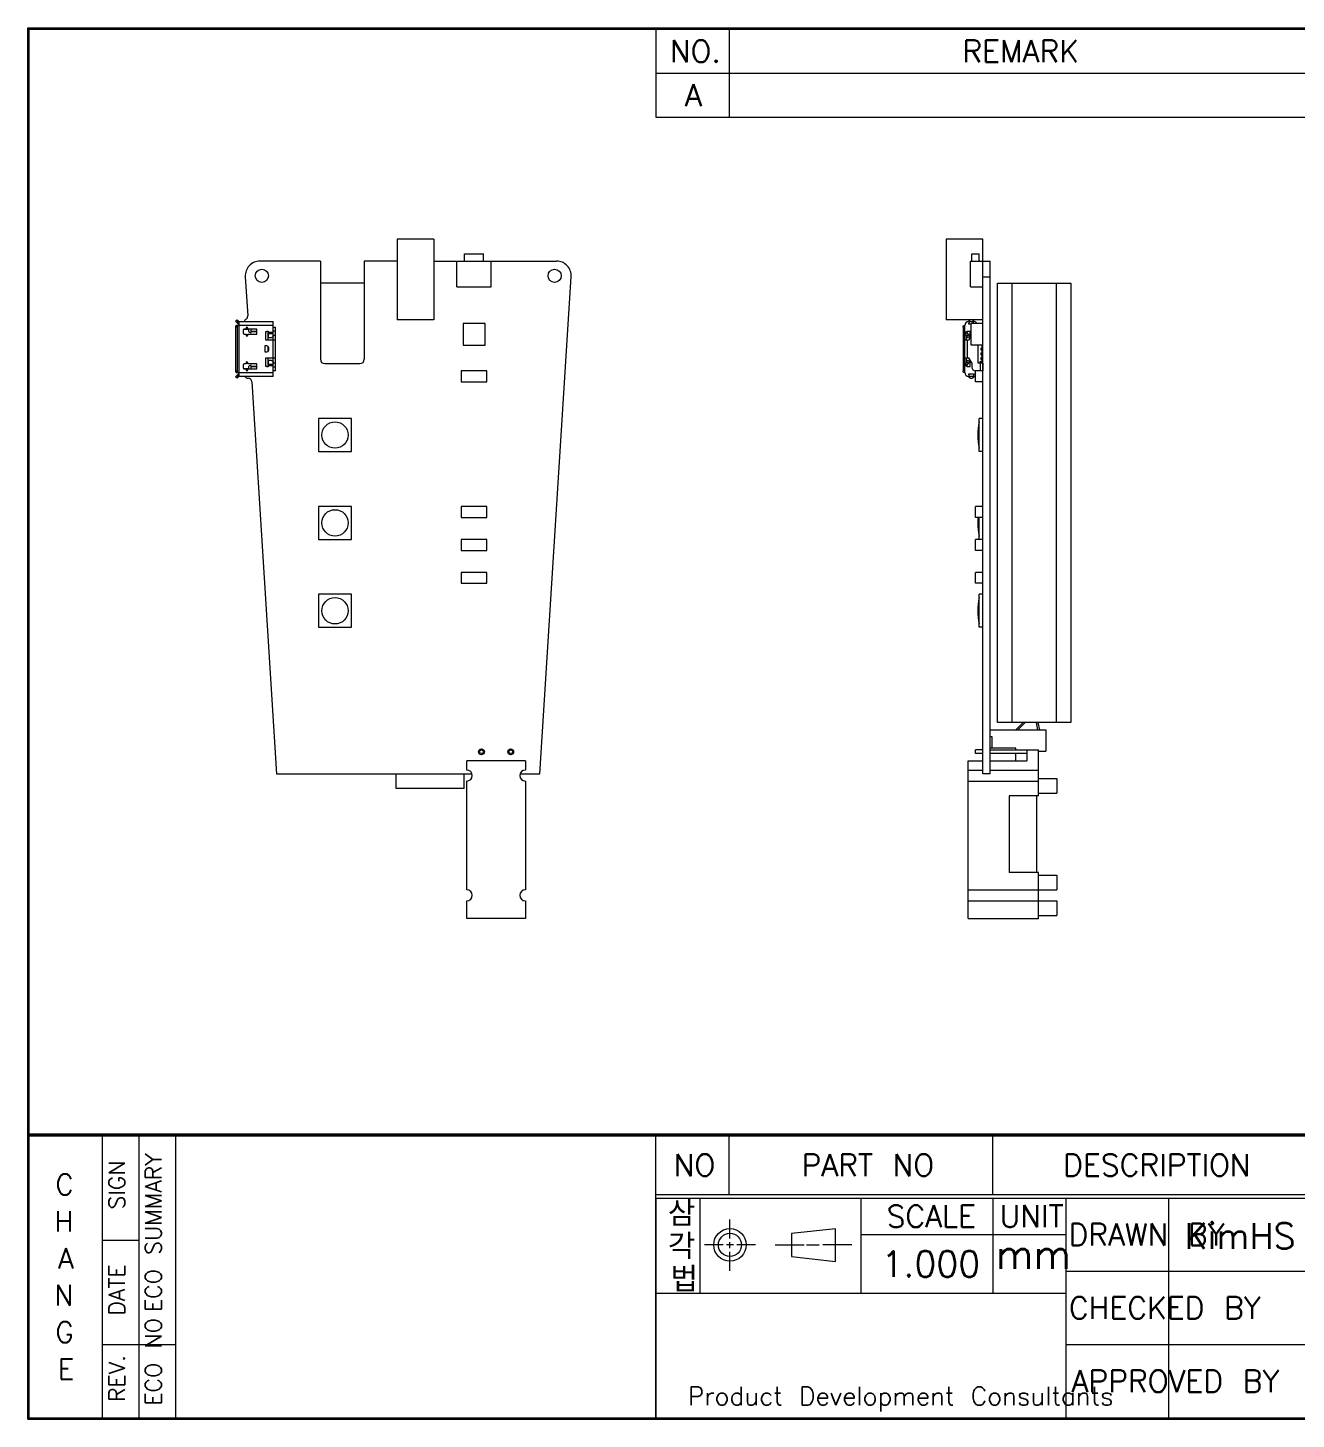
# Model space of a CAD drawing. Header units: inches. Extents: x 80 to 658, y 27 to 217.
# Drawn here: x 388.6 to 561.9, y 27.2 to 217.2 of the extents above; entities that cross this region are included whole.
import ezdxf

# ---------------------------------------------------------------- set-up
doc = ezdxf.new("R2010")
doc.units = ezdxf.units.IN
doc.header["$LTSCALE"] = 16.335
doc.header["$MEASUREMENT"] = 0
doc.layers.get('0').update_dxf_attribs({"lineweight": 0})
doc.layers.add('3_ALL_AXES', color=7, linetype='Continuous', lineweight=0)
doc.layers.add('7_ALL_FEATURES', color=7, linetype='Continuous', lineweight=0)
doc.styles.add('Proxy_2939', font='txt.shx', dxfattribs={"width": 0.6, "height": 2.5})

# ---------------------------------------------------------------- blocks, each defined once
blk = doc.blocks.new('SYMBOL_2_BL0', base_point=(117.48, 33.77))
at = {"color": 3, "linetype": 'Continuous'}
for p, q in [((110.91, 34.68), (110.91, 37.27)), ((125.33, 36.01), (119.3, 35.35)), ((119.3, 35.35), (119.3, 32.2)), ((125.33, 31.54), (125.33, 36.01)), ((109.96, 33.8), (107.42, 33.8)), ((111.38, 33.8), (110.43, 33.8)), ((110.91, 33.36), (110.91, 34.19)), ((110.91, 30.27), (110.91, 32.86)), ((114.39, 33.8), (111.86, 33.8)), ((117.09, 33.8), (121.05, 33.8)), ((121.36, 33.8), (123.11, 33.8)), ((127.54, 33.8), (123.58, 33.8)), ((119.3, 32.2), (125.33, 31.54))]:
    blk.add_line(p, q, dxfattribs=at)
for radius in [2.22, 1.58]:
    blk.add_circle((110.91, 33.8), radius, dxfattribs=at)

msp = doc.modelspace()

# ---------------------------------------------------------------- linework, layer by layer
at = {"color": 7, "linetype": 'Continuous'}
for p, q in [((388.64, 27.23), (388.64, 217.23)), ((388.64, 217.23), (654.64, 217.23)), ((388.74, 27.33), (388.74, 217.13)), ((388.74, 217.13), (654.54, 217.13)), ((388.84, 27.43), (388.84, 217.03)), ((388.84, 217.03), (654.44, 217.03)), ((388.84, 66.2), (654.44, 66.2)), ((388.84, 66.18), (654.44, 66.18)), ((388.84, 66.15), (654.44, 66.15)), ((388.84, 66.13), (654.44, 66.13)), ((388.84, 66.1), (654.44, 66.1)), ((388.84, 66.08), (654.44, 66.08)), ((388.84, 66.05), (654.44, 66.05)), ((388.84, 66.03), (654.44, 66.03)), ((388.84, 66), (654.44, 66)), ((388.84, 65.98), (654.44, 65.98)), ((388.84, 65.95), (654.44, 65.95)), ((388.84, 65.93), (654.44, 65.93)), ((388.64, 27.23), (654.64, 27.23)), ((388.74, 27.33), (654.54, 27.33)), ((388.84, 27.43), (654.44, 27.43))]:
    msp.add_line(p, q, dxfattribs=at)
at = {"color": 2, "linetype": 'Continuous'}
for p, q in [((474.44, 217.03), (654.44, 217.03)), ((474.44, 217.03), (474.44, 205.03)), ((484.44, 217.03), (484.44, 205.03)), ((474.44, 211.03), (654.44, 211.03)), ((474.44, 205.03), (654.44, 205.03)), ((388.84, 27.43), (388.84, 65.93)), ((388.84, 65.93), (408.84, 65.93)), ((398.84, 27.43), (398.84, 65.93)), ((403.84, 27.43), (403.84, 65.93)), ((408.84, 27.43), (408.84, 65.93)), ((474.44, 57.93), (474.44, 65.93)), ((474.44, 65.93), (654.44, 65.93)), ((484.44, 57.93), (484.44, 65.93)), ((520.44, 57.93), (520.44, 65.93)), ((474.44, 57.93), (654.44, 57.93)), ((474.44, 57.93), (654.44, 57.93)), ((474.44, 27.43), (474.44, 57.93)), ((474.44, 57.43), (654.44, 57.43)), ((474.44, 57.43), (474.44, 27.43)), ((480.44, 57.43), (480.44, 44.43)), ((502.44, 57.43), (502.44, 44.43)), ((520.44, 57.43), (520.44, 44.43)), ((530.44, 57.43), (530.44, 27.43)), ((544.44, 57.43), (544.44, 27.43)), ((398.84, 51.68), (403.84, 51.68)), ((502.44, 52.43), (530.44, 52.43)), ((530.44, 47.43), (654.44, 47.43)), ((474.44, 44.43), (530.44, 44.43)), ((398.84, 37.43), (408.84, 37.43)), ((530.44, 37.43), (654.44, 37.43)), ((388.84, 27.43), (408.84, 27.43)), ((474.44, 27.43), (654.44, 27.43))]:
    msp.add_line(p, q, dxfattribs=at)
at = {"layer": '3_ALL_AXES', "color": 7, "linetype": 'Continuous'}
for p, q in [((523.6, 121.37), (524.58, 122.37)), ((524.86, 122.37), (523.88, 121.37)), ((526.61, 121.37), (526.42, 122.37)), ((526.62, 122.37), (526.81, 121.37)), ((523.6, 118.87), (520.1, 118.87)), ((523.6, 118.62), (523.6, 118.87)), ((523.6, 117.12), (523.6, 118.12)), ((526.7, 112.37), (526.7, 118.62)), ((448.6, 115.87), (448.6, 117.12)), ((456.6, 117.12), (456.6, 115.87)), ((517.1, 95.62), (517.1, 117.12)), ((438.97, 113.37), (438.97, 115.37)), ((448.22, 113.37), (448.22, 115.37)), ((448.6, 99.52), (448.6, 114.37)), ((456.6, 114.37), (456.6, 99.52)), ((517.1, 115.87), (519.1, 115.87)), ((517.1, 114.37), (526.7, 114.37)), ((520.1, 115.87), (526.7, 115.87)), ((526.7, 114.72), (529.2, 114.72)), ((529.2, 114.72), (529.2, 112.72)), ((448.22, 113.37), (438.97, 113.37)), ((526.7, 112.37), (522.7, 112.37)), ((522.7, 112.37), (522.7, 101.87)), ((526.4, 112.37), (526.4, 101.87)), ((526.7, 112.72), (529.2, 112.72)), ((526.7, 101.87), (522.7, 101.87)), ((526.7, 95.62), (526.7, 101.87)), ((526.7, 101.52), (529.2, 101.52)), ((529.2, 101.52), (529.2, 99.52)), ((517.1, 99.52), (529.2, 99.52)), ((448.6, 95.62), (448.6, 98.02)), ((456.6, 98.02), (456.6, 95.62)), ((517.1, 98.02), (529.2, 98.02)), ((529.2, 98.02), (529.2, 96.02)), ((526.7, 96.02), (529.2, 96.02))]:
    msp.add_line(p, q, dxfattribs=at)
for centre, radius in [((420.6, 183.37), 0.9), ((460.6, 183.37), 0.9), ((450.6, 118.37), 0.4), ((454.6, 118.37), 0.4)]:
    msp.add_circle(centre, radius, dxfattribs=at)
for centre, start, end in [((448.6, 115.12), 270, 90), ((456.6, 115.12), 90, 270), ((448.6, 98.77), 270, 90), ((456.6, 98.77), 90, 270)]:
    msp.add_arc(centre, 0.75, start, end, dxfattribs=at)
at = {"layer": '7_ALL_FEATURES', "color": 7, "linetype": 'Continuous'}
for p, q in [((439.1, 188.37), (439.1, 177.37)), ((444.1, 188.37), (439.1, 188.37)), ((444.1, 188.37), (444.1, 177.37)), ((514.1, 188.37), (514.1, 177.37)), ((519.1, 188.37), (514.1, 188.37)), ((519.1, 115.37), (519.1, 188.37)), ((448.3, 185.37), (448.3, 186.37)), ((448.3, 186.37), (450.9, 186.37)), ((450.9, 185.37), (450.9, 186.37)), ((517.6, 185.37), (517.6, 186.37)), ((517.6, 186.37), (518.6, 186.37)), ((518.6, 185.37), (518.6, 186.37)), ((428.6, 185.37), (420.34, 185.37)), ((428.6, 185.37), (428.6, 171.97)), ((434.6, 185.37), (434.6, 171.97)), ((439.1, 185.37), (434.6, 185.37)), ((444.1, 185.37), (460.86, 185.37)), ((447.25, 181.87), (447.25, 185.37)), ((451.95, 181.87), (451.95, 185.37)), ((517.4, 181.87), (517.4, 185.37)), ((517.4, 185.37), (520.1, 185.37)), ((520.1, 115.37), (520.1, 185.37)), ((418.35, 183.24), (418.68, 177.9)), ((458.6, 115.37), (462.85, 183.24)), ((519.1, 183.24), (520.1, 183.24)), ((434.6, 182.37), (428.6, 182.37)), ((447.25, 181.87), (451.95, 181.87)), ((517.4, 181.87), (519.1, 181.87)), ((521.1, 122.37), (521.1, 182.37)), ((521.1, 182.37), (531.1, 182.37)), ((523.1, 122.37), (523.1, 182.37)), ((529.1, 182.37), (529.1, 122.37)), ((531.1, 182.37), (531.1, 122.37)), ((417.02, 177.17), (417.25, 177.36)), ((417.22, 176.93), (417.02, 177.17)), ((417.15, 177.01), (417.38, 177.21)), ((417.45, 177.12), (417.22, 176.93)), ((417.38, 177.21), (417.25, 177.36)), ((417.38, 177.21), (417.45, 177.12)), ((417.45, 177.12), (417.45, 169.62)), ((417.45, 177.12), (422.15, 177.12)), ((422.15, 174.58), (422.15, 177.12)), ((444.1, 177.37), (439.1, 177.37)), ((448.1, 176.87), (448.1, 173.87)), ((451.1, 176.87), (448.1, 176.87)), ((451.1, 173.87), (451.1, 176.87)), ((519.1, 177.37), (514.1, 177.37)), ((517.17, 177.12), (517.17, 176.82)), ((517.17, 177.12), (517.82, 177.12)), ((517.17, 176.82), (517.5, 176.82)), ((517.18, 176.81), (517.5, 176.81)), ((517.22, 177.21), (517.22, 177.12)), ((517.62, 177.36), (517.42, 177.36)), ((517.5, 173.87), (517.5, 176.87)), ((519.1, 176.87), (517.5, 176.87)), ((517.82, 177.12), (517.82, 177.21)), ((517.82, 176.87), (517.82, 177.12)), ((518.21, 176.96), (518.12, 176.87)), ((518.21, 176.96), (518.29, 176.87)), ((417.02, 176.37), (417.02, 170.37)), ((417.25, 176.37), (417.02, 176.37)), ((422.15, 176.57), (417.14, 176.57)), ((417.25, 176.37), (417.25, 170.37)), ((418.05, 175.89), (418.05, 175.59)), ((418.84, 176.04), (418.12, 176.04)), ((418.45, 176.09), (418.28, 176.09)), ((418.28, 175.39), (418.45, 175.39)), ((418.45, 176.22), (418.45, 176.09)), ((418.45, 176.22), (418.7, 176.22)), ((418.45, 175.39), (418.45, 175.27)), ((418.7, 176.09), (418.7, 176.22)), ((419.92, 176.09), (418.7, 176.09)), ((418.7, 175.27), (418.7, 175.39)), ((418.7, 175.39), (419.92, 175.39)), ((418.84, 175.77), (418.84, 176.09)), ((419, 175.62), (418.99, 175.62)), ((419, 175.62), (419.15, 175.62)), ((419.15, 175.62), (419.15, 176.09)), ((419.92, 176.07), (419.15, 176.07)), ((419.15, 175.78), (419.92, 175.78)), ((419.92, 175.77), (419.15, 175.77)), ((419.92, 175.39), (419.92, 176.09)), ((421.15, 174.58), (421.15, 175.74)), ((421.15, 175.74), (421.3, 175.74)), ((421.3, 175.74), (421.3, 175.81)), ((421.3, 175.81), (421.45, 175.81)), ((421.43, 175.74), (421.43, 174.58)), ((421.43, 175.74), (421.45, 175.74)), ((421.45, 175.81), (421.45, 174.98)), ((421.45, 175.66), (422.15, 175.66)), ((422.15, 175.43), (421.45, 175.43)), ((421.85, 174.9), (421.55, 174.9)), ((422.15, 176.37), (422.45, 176.37)), ((422.45, 175.82), (422.15, 175.82)), ((422.15, 175.27), (422.45, 175.27)), ((422.45, 170.37), (422.45, 176.37)), ((516.38, 176.37), (516.38, 170.37)), ((516.62, 176.57), (516.53, 176.57)), ((516.62, 170.17), (516.62, 176.57)), ((516.92, 175.66), (516.62, 175.66)), ((516.94, 175.6), (516.7, 175.43)), ((517.06, 174.9), (516.7, 175.43)), ((516.83, 175.24), (516.83, 174.58)), ((517.14, 175.32), (516.89, 175.15)), ((516.92, 175.66), (516.92, 175.74)), ((517.35, 175.74), (516.92, 175.74)), ((517.31, 175.08), (516.94, 175.6)), ((517.31, 175.08), (517.06, 174.9)), ((517.17, 174.58), (517.5, 175.16)), ((517.35, 174.89), (517.35, 175.74)), ((421, 173.78), (421, 172.96)), ((421.3, 173.78), (421, 173.78)), ((421, 172.96), (421.3, 172.96)), ((422.45, 174.58), (421.15, 174.58)), ((421.43, 173.74), (421.43, 173)), ((421.55, 173.21), (421.55, 173.53)), ((422.15, 172.16), (422.15, 174.58)), ((448.1, 173.87), (451.1, 173.87)), ((517.17, 174.58), (516.62, 174.58)), ((516.93, 174.58), (516.93, 172.16)), ((519.1, 173.87), (517.5, 173.87)), ((518.47, 171.44), (518.47, 173.87)), ((518.83, 173.49), (518.83, 173.24)), ((518.83, 173.49), (519.1, 173.49)), ((518.83, 173.24), (519.1, 173.24)), ((518.95, 173.87), (518.95, 173.49)), ((518.95, 173.24), (518.95, 173.49)), ((518.95, 173.24), (518.95, 172.84)), ((418.05, 171.14), (418.05, 170.84)), ((418.45, 171.34), (418.28, 171.34)), ((418.45, 171.47), (418.45, 171.34)), ((418.7, 171.34), (418.7, 171.47)), ((419.92, 171.34), (418.7, 171.34)), ((418.99, 171.12), (419, 171.12)), ((419.15, 171.12), (419, 171.12)), ((419.15, 170.64), (419.15, 171.12)), ((419.92, 170.64), (419.92, 171.34)), ((421.15, 171), (421.15, 172.16)), ((421.15, 172.16), (422.45, 172.16)), ((421.43, 172.16), (421.43, 171)), ((421.45, 171.75), (421.45, 170.93)), ((421.45, 171.31), (422.15, 171.31)), ((422.15, 171.08), (421.45, 171.08)), ((421.55, 171.83), (421.85, 171.83)), ((422.15, 169.62), (422.15, 172.16)), ((422.15, 171.47), (422.45, 171.47)), ((429.2, 171.37), (434, 171.37)), ((516.62, 172.16), (517.17, 172.16)), ((516.92, 171.08), (516.62, 171.08)), ((516.7, 171.31), (517.06, 171.83)), ((516.94, 171.14), (516.7, 171.31)), ((516.83, 172.16), (516.83, 171.49)), ((516.89, 171.59), (517.14, 171.42)), ((516.92, 171), (516.92, 171.08)), ((516.94, 171.14), (517.31, 171.66)), ((517.06, 171.83), (517.31, 171.66)), ((517.57, 171.47), (517.17, 172.16)), ((517.35, 171), (517.35, 171.84)), ((517.57, 171.47), (517.57, 170.92)), ((519.07, 171.44), (518.47, 171.44)), ((518.67, 171.61), (518.67, 171.58)), ((518.95, 171.61), (518.67, 171.61)), ((518.67, 171.58), (518.67, 171.44)), ((518.67, 171.58), (518.9, 171.58)), ((518.77, 170.37), (518.77, 171.44)), ((518.83, 172.84), (518.83, 172.59)), ((518.83, 172.84), (519.1, 172.84)), ((518.83, 172.59), (519.1, 172.59)), ((518.83, 172.19), (518.83, 171.94)), ((518.83, 172.19), (519.1, 172.19)), ((518.83, 171.94), (519.1, 171.94)), ((518.9, 171.44), (518.9, 171.61)), ((518.95, 172.59), (518.95, 172.84)), ((518.95, 172.59), (518.95, 172.19)), ((518.95, 171.94), (518.95, 172.19)), ((518.95, 171.94), (518.95, 171.61)), ((519.07, 171.44), (519.07, 170.37)), ((417.02, 170.37), (417.25, 170.37)), ((417.02, 169.57), (417.22, 169.81)), ((417.25, 169.38), (417.02, 169.57)), ((417.14, 170.17), (422.15, 170.17)), ((417.38, 169.53), (417.15, 169.72)), ((417.45, 169.62), (417.22, 169.81)), ((417.25, 169.38), (417.38, 169.53)), ((417.45, 169.62), (417.38, 169.53)), ((422.15, 169.62), (417.45, 169.62)), ((418.12, 170.7), (418.84, 170.7)), ((418.28, 170.64), (418.45, 170.64)), ((418.45, 170.64), (418.45, 170.52)), ((418.7, 170.52), (418.45, 170.52)), ((418.7, 170.52), (418.7, 170.64)), ((418.7, 170.64), (419.92, 170.64)), ((418.71, 169.37), (418.75, 169.37)), ((418.84, 170.64), (418.84, 170.97)), ((419.15, 170.97), (419.92, 170.97)), ((419.92, 170.96), (419.15, 170.96)), ((419.15, 170.66), (419.92, 170.66)), ((421.3, 171), (421.15, 171)), ((421.3, 170.93), (421.3, 171)), ((421.45, 170.93), (421.3, 170.93)), ((421.43, 171), (421.45, 171)), ((422.15, 170.92), (422.45, 170.92)), ((422.45, 170.37), (422.15, 170.37)), ((447.85, 170.37), (447.85, 168.87)), ((451.35, 170.37), (447.85, 170.37)), ((451.35, 168.87), (451.35, 170.37)), ((516.53, 170.17), (516.62, 170.17)), ((516.92, 171), (517.35, 171)), ((517.17, 169.92), (517.17, 169.62)), ((517.82, 169.92), (517.17, 169.92)), ((517.82, 169.62), (517.17, 169.62)), ((517.81, 169.92), (517.18, 169.92)), ((517.22, 169.62), (517.22, 169.53)), ((517.42, 169.38), (517.62, 169.38)), ((517.82, 169.92), (517.82, 169.62)), ((517.82, 169.53), (517.82, 169.62)), ((518.1, 170.11), (517.99, 170)), ((518.1, 170.1), (517.99, 169.99)), ((517.99, 169.99), (518.1, 169.88)), ((518.1, 168.87), (518.1, 170.37)), ((519.1, 170.37), (518.1, 170.37)), ((519.1, 170.67), (519.07, 170.67)), ((419.24, 168.9), (422.6, 115.37)), ((447.85, 168.87), (451.35, 168.87)), ((519.1, 168.87), (518.1, 168.87)), ((428.35, 163.87), (428.35, 159.37)), ((432.85, 163.87), (428.35, 163.87)), ((432.85, 159.37), (432.85, 163.87)), ((518.6, 159.37), (518.6, 163.87)), ((519.1, 163.87), (518.6, 163.87)), ((518.4, 161.64), (518.4, 161.6)), ((428.35, 159.37), (432.85, 159.37)), ((519.1, 159.37), (518.6, 159.37)), ((428.35, 151.87), (428.35, 147.37)), ((432.85, 151.87), (428.35, 151.87)), ((432.85, 147.37), (432.85, 151.87)), ((447.85, 151.87), (447.85, 150.37)), ((451.35, 151.87), (447.85, 151.87)), ((447.85, 150.37), (451.35, 150.37)), ((451.35, 150.37), (451.35, 151.87)), ((518.1, 150.37), (518.1, 151.87)), ((519.1, 151.87), (518.1, 151.87)), ((519.1, 150.37), (518.1, 150.37)), ((518.6, 147.37), (518.6, 150.37)), ((518.4, 149.64), (518.4, 149.6)), ((428.35, 147.37), (432.85, 147.37)), ((451.35, 147.37), (447.85, 147.37)), ((447.85, 147.37), (447.85, 145.87)), ((451.35, 145.87), (451.35, 147.37)), ((518.1, 145.87), (518.1, 147.37)), ((519.1, 147.37), (518.1, 147.37)), ((447.85, 145.87), (451.35, 145.87)), ((519.1, 145.87), (518.1, 145.87)), ((451.35, 142.87), (447.85, 142.87)), ((447.85, 142.87), (447.85, 141.37)), ((451.35, 141.37), (451.35, 142.87)), ((518.1, 141.37), (518.1, 142.87)), ((519.1, 142.87), (518.1, 142.87)), ((447.85, 141.37), (451.35, 141.37)), ((519.1, 141.37), (518.1, 141.37)), ((428.35, 139.87), (428.35, 135.37)), ((432.85, 139.87), (428.35, 139.87)), ((432.85, 135.37), (432.85, 139.87)), ((518.6, 135.37), (518.6, 139.87)), ((519.1, 139.87), (518.6, 139.87)), ((518.4, 137.64), (518.4, 137.6)), ((428.35, 135.37), (432.85, 135.37)), ((519.1, 135.37), (518.6, 135.37)), ((531.1, 122.37), (521.1, 122.37)), ((520.1, 121.37), (527.7, 121.37)), ((520.1, 120.47), (520.3, 120.47)), ((520.3, 120.47), (520.3, 118.87)), ((527.7, 121.37), (527.7, 118.47)), ((450.29, 118.62), (450.91, 118.62)), ((454.29, 118.62), (454.91, 118.62)), ((519.1, 118.62), (518.1, 118.62)), ((518.1, 118.12), (518.1, 118.62)), ((519.1, 118.12), (518.1, 118.12)), ((520.1, 118.62), (526.7, 118.62)), ((525.1, 118.12), (520.1, 118.12)), ((525.1, 118.62), (525.1, 117.12)), ((526.7, 118.47), (527.7, 118.47)), ((456.6, 117.12), (448.6, 117.12)), ((517.1, 117.12), (519.1, 117.12)), ((520.1, 117.12), (525.1, 117.12)), ((422.6, 115.37), (449.31, 115.37)), ((455.89, 115.37), (458.6, 115.37)), ((520.1, 115.37), (519.1, 115.37)), ((456.6, 95.62), (448.6, 95.62)), ((517.1, 95.62), (526.7, 95.62))]:
    msp.add_line(p, q, dxfattribs=at)
for points in [[(517.22, 177.21), (517.22, 177.21), (517.22, 177.21), (517.22, 177.21), (517.22, 177.21), (517.22, 177.22), (517.22, 177.22), (517.22, 177.22), (517.23, 177.22), (517.23, 177.22), (517.23, 177.23), (517.23, 177.23), (517.23, 177.23), (517.23, 177.23), (517.23, 177.23), (517.23, 177.24), (517.23, 177.24), (517.23, 177.24), (517.23, 177.24), (517.23, 177.24), (517.23, 177.25), (517.23, 177.25), (517.23, 177.25), (517.23, 177.25), (517.23, 177.25), (517.23, 177.26), (517.24, 177.26), (517.24, 177.26), (517.24, 177.26), (517.24, 177.26), (517.24, 177.26), (517.24, 177.27), (517.24, 177.27), (517.24, 177.27), (517.24, 177.27), (517.25, 177.27), (517.25, 177.28), (517.25, 177.28), (517.25, 177.28), (517.25, 177.28), (517.25, 177.28), (517.25, 177.29), (517.25, 177.29), (517.26, 177.29), (517.26, 177.29), (517.26, 177.29), (517.26, 177.29), (517.26, 177.3), (517.27, 177.3), (517.27, 177.3), (517.27, 177.3), (517.27, 177.3), (517.27, 177.31), (517.28, 177.31), (517.28, 177.31), (517.28, 177.31), (517.28, 177.32), (517.29, 177.32), (517.29, 177.32), (517.29, 177.32), (517.3, 177.32), (517.3, 177.33), (517.3, 177.33), (517.3, 177.33), (517.31, 177.33), (517.31, 177.33), (517.32, 177.33), (517.32, 177.34), (517.32, 177.34), (517.33, 177.34), (517.33, 177.34), (517.33, 177.34), (517.34, 177.34), (517.34, 177.35), (517.35, 177.35), (517.35, 177.35), (517.36, 177.35), (517.36, 177.35), (517.36, 177.35), (517.37, 177.35), (517.37, 177.35), (517.38, 177.36), (517.38, 177.36), (517.39, 177.36), (517.39, 177.36), (517.4, 177.36), (517.4, 177.36), (517.41, 177.36), (517.41, 177.36), (517.42, 177.36), (517.42, 177.36)], [(517.62, 177.36), (517.62, 177.36), (517.63, 177.36), (517.63, 177.36), (517.64, 177.36), (517.64, 177.36), (517.65, 177.36), (517.65, 177.36), (517.66, 177.36), (517.66, 177.36), (517.67, 177.35), (517.67, 177.35), (517.68, 177.35), (517.68, 177.35), (517.69, 177.35), (517.69, 177.35), (517.69, 177.35), (517.7, 177.35), (517.7, 177.34), (517.71, 177.34), (517.71, 177.34), (517.71, 177.34), (517.72, 177.34), (517.72, 177.34), (517.73, 177.33), (517.73, 177.33), (517.73, 177.33), (517.74, 177.33), (517.74, 177.33), (517.74, 177.33), (517.75, 177.32), (517.75, 177.32), (517.75, 177.32), (517.75, 177.32), (517.76, 177.32), (517.76, 177.31), (517.76, 177.31), (517.76, 177.31), (517.77, 177.31), (517.77, 177.3), (517.77, 177.3), (517.77, 177.3), (517.78, 177.3), (517.78, 177.3), (517.78, 177.29), (517.78, 177.29), (517.78, 177.29), (517.78, 177.29), (517.79, 177.29), (517.79, 177.29), (517.79, 177.28), (517.79, 177.28), (517.79, 177.28), (517.79, 177.28), (517.79, 177.28), (517.8, 177.27), (517.8, 177.27), (517.8, 177.27), (517.8, 177.27), (517.8, 177.27), (517.8, 177.26), (517.8, 177.26), (517.8, 177.26), (517.8, 177.26), (517.81, 177.26), (517.81, 177.26), (517.81, 177.25), (517.81, 177.25), (517.81, 177.25), (517.81, 177.25), (517.81, 177.25), (517.81, 177.24), (517.81, 177.24), (517.81, 177.24), (517.81, 177.24), (517.81, 177.24), (517.81, 177.23), (517.81, 177.23), (517.81, 177.23), (517.81, 177.23), (517.82, 177.23), (517.82, 177.22), (517.82, 177.22), (517.82, 177.22), (517.82, 177.22), (517.82, 177.22), (517.82, 177.21), (517.82, 177.21), (517.82, 177.21), (517.82, 177.21), (517.82, 177.21)], [(417.14, 176.57), (417.14, 176.57), (417.14, 176.57), (417.14, 176.57), (417.14, 176.57), (417.14, 176.57), (417.13, 176.57), (417.13, 176.57), (417.13, 176.57), (417.13, 176.57), (417.13, 176.57), (417.13, 176.57), (417.12, 176.57), (417.12, 176.57), (417.12, 176.57), (417.12, 176.56), (417.12, 176.56), (417.12, 176.56), (417.11, 176.56), (417.11, 176.56), (417.11, 176.56), (417.11, 176.56), (417.11, 176.56), (417.11, 176.56), (417.1, 176.56), (417.1, 176.56), (417.1, 176.56), (417.1, 176.56), (417.1, 176.56), (417.1, 176.55), (417.1, 176.55), (417.09, 176.55), (417.09, 176.55), (417.09, 176.55), (417.09, 176.55), (417.09, 176.55), (417.09, 176.55), (417.08, 176.55), (417.08, 176.54), (417.08, 176.54), (417.08, 176.54), (417.08, 176.54), (417.08, 176.54), (417.08, 176.54), (417.07, 176.54), (417.07, 176.53), (417.07, 176.53), (417.07, 176.53), (417.07, 176.53), (417.07, 176.53), (417.07, 176.53), (417.07, 176.52), (417.06, 176.52), (417.06, 176.52), (417.06, 176.52), (417.06, 176.52), (417.06, 176.52), (417.06, 176.51), (417.06, 176.51), (417.06, 176.51), (417.05, 176.51), (417.05, 176.51), (417.05, 176.51), (417.05, 176.5), (417.05, 176.5), (417.05, 176.5), (417.05, 176.5), (417.05, 176.5), (417.05, 176.49), (417.05, 176.49), (417.04, 176.49), (417.04, 176.49), (417.04, 176.48), (417.04, 176.48), (417.04, 176.48), (417.04, 176.48), (417.04, 176.47), (417.04, 176.47), (417.04, 176.47), (417.03, 176.47), (417.03, 176.46), (417.03, 176.46), (417.03, 176.46), (417.03, 176.45), (417.03, 176.45), (417.03, 176.45), (417.03, 176.44), (417.03, 176.44), (417.03, 176.44), (417.03, 176.43), (417.02, 176.43), (417.02, 176.43), (417.02, 176.42), (417.02, 176.42), (417.02, 176.42), (417.02, 176.41), (417.02, 176.41), (417.02, 176.41), (417.02, 176.4), (417.02, 176.4), (417.02, 176.39), (417.02, 176.39), (417.02, 176.38), (417.02, 176.38), (417.02, 176.37), (417.02, 176.37)], [(417.25, 176.37), (417.25, 176.37), (417.25, 176.38), (417.25, 176.38), (417.25, 176.39), (417.25, 176.39), (417.25, 176.4), (417.25, 176.4), (417.26, 176.41), (417.26, 176.41), (417.26, 176.41), (417.26, 176.42), (417.26, 176.42), (417.26, 176.42), (417.26, 176.43), (417.26, 176.43), (417.26, 176.43), (417.26, 176.44), (417.26, 176.44), (417.26, 176.44), (417.26, 176.45), (417.26, 176.45), (417.27, 176.45), (417.27, 176.46), (417.27, 176.46), (417.27, 176.46), (417.27, 176.47), (417.27, 176.47), (417.27, 176.47), (417.27, 176.47), (417.27, 176.48), (417.27, 176.48), (417.28, 176.48), (417.28, 176.48), (417.28, 176.49), (417.28, 176.49), (417.28, 176.49), (417.28, 176.49), (417.28, 176.5), (417.28, 176.5), (417.28, 176.5), (417.28, 176.5), (417.29, 176.5), (417.29, 176.51), (417.29, 176.51), (417.29, 176.51), (417.29, 176.51), (417.29, 176.51), (417.29, 176.51), (417.29, 176.52), (417.3, 176.52), (417.3, 176.52), (417.3, 176.52), (417.3, 176.52), (417.3, 176.52), (417.3, 176.53), (417.3, 176.53), (417.3, 176.53), (417.31, 176.53), (417.31, 176.53), (417.31, 176.53), (417.31, 176.54), (417.31, 176.54), (417.31, 176.54), (417.31, 176.54), (417.31, 176.54), (417.32, 176.54), (417.32, 176.54), (417.32, 176.55), (417.32, 176.55), (417.32, 176.55), (417.32, 176.55), (417.32, 176.55), (417.33, 176.55), (417.33, 176.55), (417.33, 176.55), (417.33, 176.55), (417.33, 176.56), (417.33, 176.56), (417.34, 176.56), (417.34, 176.56), (417.34, 176.56), (417.34, 176.56), (417.34, 176.56), (417.34, 176.56), (417.35, 176.56), (417.35, 176.56), (417.35, 176.56), (417.35, 176.56), (417.35, 176.56), (417.35, 176.56), (417.35, 176.57), (417.36, 176.57), (417.36, 176.57), (417.36, 176.57), (417.36, 176.57), (417.36, 176.57), (417.36, 176.57), (417.37, 176.57), (417.37, 176.57), (417.37, 176.57), (417.37, 176.57), (417.37, 176.57), (417.37, 176.57), (417.38, 176.57), (417.38, 176.57)], [(418.28, 176.09), (418.27, 176.09), (418.27, 176.09), (418.26, 176.09), (418.26, 176.09), (418.25, 176.09), (418.24, 176.09), (418.24, 176.09), (418.23, 176.09), (418.23, 176.09), (418.22, 176.09), (418.22, 176.09), (418.21, 176.08), (418.2, 176.08), (418.2, 176.08), (418.19, 176.08), (418.19, 176.08), (418.18, 176.08), (418.18, 176.07), (418.17, 176.07), (418.16, 176.07), (418.16, 176.07), (418.15, 176.06), (418.15, 176.06), (418.14, 176.06), (418.14, 176.05), (418.13, 176.05), (418.13, 176.05), (418.12, 176.04), (418.12, 176.04), (418.12, 176.04), (418.11, 176.03), (418.11, 176.03), (418.1, 176.03), (418.1, 176.02), (418.09, 176.02), (418.09, 176.01), (418.09, 176.01), (418.08, 176), (418.08, 176), (418.08, 175.99), (418.07, 175.99), (418.07, 175.98), (418.07, 175.98), (418.07, 175.97), (418.06, 175.97), (418.06, 175.96), (418.06, 175.96), (418.06, 175.95), (418.06, 175.95), (418.05, 175.94), (418.05, 175.94), (418.05, 175.93), (418.05, 175.93), (418.05, 175.92), (418.05, 175.92), (418.05, 175.91), (418.05, 175.91), (418.05, 175.9), (418.05, 175.9), (418.05, 175.89)], [(418.05, 175.59), (418.05, 175.59), (418.05, 175.58), (418.05, 175.58), (418.05, 175.57), (418.05, 175.57), (418.05, 175.56), (418.05, 175.56), (418.05, 175.55), (418.05, 175.55), (418.05, 175.54), (418.06, 175.54), (418.06, 175.53), (418.06, 175.53), (418.06, 175.52), (418.06, 175.52), (418.07, 175.51), (418.07, 175.51), (418.07, 175.5), (418.07, 175.5), (418.08, 175.49), (418.08, 175.49), (418.08, 175.48), (418.09, 175.48), (418.09, 175.48), (418.09, 175.47), (418.1, 175.47), (418.1, 175.46), (418.11, 175.46), (418.11, 175.45), (418.12, 175.45), (418.12, 175.45), (418.12, 175.44), (418.13, 175.44), (418.13, 175.44), (418.14, 175.43), (418.14, 175.43), (418.15, 175.43), (418.15, 175.42), (418.16, 175.42), (418.16, 175.42), (418.17, 175.42), (418.18, 175.41), (418.18, 175.41), (418.19, 175.41), (418.19, 175.41), (418.2, 175.41), (418.2, 175.4), (418.21, 175.4), (418.22, 175.4), (418.22, 175.4), (418.23, 175.4), (418.23, 175.4), (418.24, 175.4), (418.24, 175.4), (418.25, 175.4), (418.26, 175.39), (418.26, 175.39), (418.27, 175.39), (418.27, 175.39), (418.28, 175.39)], [(421.55, 174.9), (421.55, 174.9), (421.54, 174.9), (421.54, 174.9), (421.54, 174.9), (421.54, 174.9), (421.53, 174.9), (421.53, 174.9), (421.53, 174.9), (421.53, 174.91), (421.52, 174.91), (421.52, 174.91), (421.52, 174.91), (421.52, 174.91), (421.51, 174.91), (421.51, 174.91), (421.51, 174.91), (421.51, 174.91), (421.5, 174.91), (421.5, 174.91), (421.5, 174.91), (421.5, 174.91), (421.5, 174.92), (421.49, 174.92), (421.49, 174.92), (421.49, 174.92), (421.49, 174.92), (421.49, 174.92), (421.48, 174.92), (421.48, 174.92), (421.48, 174.93), (421.48, 174.93), (421.48, 174.93), (421.47, 174.93), (421.47, 174.93), (421.47, 174.93), (421.47, 174.94), (421.47, 174.94), (421.47, 174.94), (421.46, 174.94), (421.46, 174.94), (421.46, 174.94), (421.46, 174.95), (421.46, 174.95), (421.46, 174.95), (421.46, 174.95), (421.46, 174.95), (421.46, 174.96), (421.45, 174.96), (421.45, 174.96), (421.45, 174.96), (421.45, 174.97), (421.45, 174.97), (421.45, 174.97), (421.45, 174.97), (421.45, 174.97), (421.45, 174.98), (421.45, 174.98), (421.45, 174.98), (421.45, 174.98), (421.45, 174.98)], [(422.15, 175.15), (422.15, 175.15), (422.15, 175.14), (422.15, 175.14), (422.15, 175.14), (422.15, 175.13), (422.15, 175.13), (422.15, 175.13), (422.15, 175.12), (422.15, 175.12), (422.15, 175.12), (422.15, 175.11), (422.15, 175.11), (422.14, 175.11), (422.14, 175.1), (422.14, 175.1), (422.14, 175.1), (422.14, 175.09), (422.14, 175.09), (422.14, 175.09), (422.14, 175.08), (422.14, 175.08), (422.14, 175.08), (422.14, 175.08), (422.13, 175.07), (422.13, 175.07), (422.13, 175.07), (422.13, 175.06), (422.13, 175.06), (422.13, 175.06), (422.13, 175.05), (422.12, 175.05), (422.12, 175.05), (422.12, 175.05), (422.12, 175.04), (422.12, 175.04), (422.12, 175.04), (422.11, 175.03), (422.11, 175.03), (422.11, 175.03), (422.11, 175.03), (422.11, 175.02), (422.1, 175.02), (422.1, 175.02), (422.1, 175.01), (422.1, 175.01), (422.1, 175.01), (422.09, 175.01), (422.09, 175), (422.09, 175), (422.09, 175), (422.08, 175), (422.08, 174.99), (422.08, 174.99), (422.08, 174.99), (422.07, 174.99), (422.07, 174.98), (422.07, 174.98), (422.07, 174.98), (422.06, 174.98), (422.06, 174.97), (422.06, 174.97), (422.05, 174.97), (422.05, 174.97), (422.05, 174.97), (422.05, 174.96), (422.04, 174.96), (422.04, 174.96), (422.04, 174.96), (422.03, 174.95), (422.03, 174.95), (422.03, 174.95), (422.02, 174.95), (422.02, 174.95), (422.02, 174.94), (422.01, 174.94), (422.01, 174.94), (422, 174.94), (422, 174.94), (422, 174.93), (421.99, 174.93), (421.99, 174.93), (421.98, 174.93), (421.98, 174.93), (421.97, 174.92), (421.97, 174.92), (421.96, 174.92), (421.96, 174.92), (421.95, 174.92), (421.95, 174.92), (421.94, 174.91), (421.94, 174.91), (421.93, 174.91), (421.93, 174.91), (421.92, 174.91), (421.92, 174.91), (421.91, 174.91), (421.9, 174.91), (421.9, 174.91), (421.89, 174.91), (421.89, 174.9), (421.88, 174.9), (421.87, 174.9), (421.86, 174.9), (421.86, 174.9), (421.85, 174.9)], [(516.38, 176.37), (516.38, 176.37), (516.38, 176.38), (516.38, 176.38), (516.38, 176.39), (516.38, 176.39), (516.38, 176.4), (516.38, 176.4), (516.38, 176.41), (516.38, 176.41), (516.38, 176.41), (516.38, 176.42), (516.38, 176.42), (516.38, 176.42), (516.39, 176.43), (516.39, 176.43), (516.39, 176.44), (516.39, 176.44), (516.39, 176.44), (516.39, 176.45), (516.39, 176.45), (516.39, 176.45), (516.39, 176.45), (516.39, 176.46), (516.4, 176.46), (516.4, 176.46), (516.4, 176.47), (516.4, 176.47), (516.4, 176.47), (516.4, 176.47), (516.4, 176.48), (516.41, 176.48), (516.41, 176.48), (516.41, 176.48), (516.41, 176.49), (516.41, 176.49), (516.41, 176.49), (516.41, 176.49), (516.41, 176.5), (516.42, 176.5), (516.42, 176.5), (516.42, 176.5), (516.42, 176.5), (516.42, 176.51), (516.42, 176.51), (516.42, 176.51), (516.43, 176.51), (516.43, 176.51), (516.43, 176.52), (516.43, 176.52), (516.43, 176.52), (516.43, 176.52), (516.43, 176.52), (516.44, 176.52), (516.44, 176.53), (516.44, 176.53), (516.44, 176.53), (516.44, 176.53), (516.44, 176.53), (516.45, 176.53), (516.45, 176.53), (516.45, 176.54), (516.45, 176.54), (516.45, 176.54), (516.45, 176.54), (516.46, 176.54), (516.46, 176.54), (516.46, 176.54), (516.46, 176.55), (516.46, 176.55), (516.47, 176.55), (516.47, 176.55), (516.47, 176.55), (516.47, 176.55), (516.47, 176.55), (516.47, 176.55), (516.48, 176.55), (516.48, 176.56), (516.48, 176.56), (516.48, 176.56), (516.48, 176.56), (516.49, 176.56), (516.49, 176.56), (516.49, 176.56), (516.49, 176.56), (516.49, 176.56), (516.5, 176.56), (516.5, 176.56), (516.5, 176.56), (516.5, 176.56), (516.5, 176.57), (516.51, 176.57), (516.51, 176.57), (516.51, 176.57), (516.51, 176.57), (516.51, 176.57), (516.52, 176.57), (516.52, 176.57), (516.52, 176.57), (516.52, 176.57), (516.52, 176.57), (516.53, 176.57), (516.53, 176.57), (516.53, 176.57), (516.53, 176.57), (516.53, 176.57)], [(418.28, 171.34), (418.27, 171.34), (418.27, 171.34), (418.26, 171.34), (418.26, 171.34), (418.25, 171.34), (418.24, 171.34), (418.24, 171.34), (418.23, 171.34), (418.23, 171.34), (418.22, 171.34), (418.22, 171.34), (418.21, 171.33), (418.2, 171.33), (418.2, 171.33), (418.19, 171.33), (418.19, 171.33), (418.18, 171.33), (418.18, 171.32), (418.17, 171.32), (418.16, 171.32), (418.16, 171.32), (418.15, 171.31), (418.15, 171.31), (418.14, 171.31), (418.14, 171.3), (418.13, 171.3), (418.13, 171.3), (418.12, 171.29), (418.12, 171.29), (418.12, 171.29), (418.11, 171.28), (418.11, 171.28), (418.1, 171.28), (418.1, 171.27), (418.09, 171.27), (418.09, 171.26), (418.09, 171.26), (418.08, 171.25), (418.08, 171.25), (418.08, 171.24), (418.07, 171.24), (418.07, 171.23), (418.07, 171.23), (418.07, 171.22), (418.06, 171.22), (418.06, 171.21), (418.06, 171.21), (418.06, 171.2), (418.06, 171.2), (418.05, 171.19), (418.05, 171.19), (418.05, 171.18), (418.05, 171.18), (418.05, 171.17), (418.05, 171.17), (418.05, 171.16), (418.05, 171.16), (418.05, 171.15), (418.05, 171.15), (418.05, 171.14)], [(421.45, 171.75), (421.45, 171.76), (421.45, 171.76), (421.45, 171.76), (421.45, 171.76), (421.45, 171.76), (421.45, 171.77), (421.45, 171.77), (421.45, 171.77), (421.45, 171.77), (421.45, 171.77), (421.45, 171.78), (421.45, 171.78), (421.46, 171.78), (421.46, 171.78), (421.46, 171.79), (421.46, 171.79), (421.46, 171.79), (421.46, 171.79), (421.46, 171.79), (421.46, 171.79), (421.46, 171.8), (421.47, 171.8), (421.47, 171.8), (421.47, 171.8), (421.47, 171.8), (421.47, 171.81), (421.47, 171.81), (421.48, 171.81), (421.48, 171.81), (421.48, 171.81), (421.48, 171.81), (421.48, 171.81), (421.49, 171.82), (421.49, 171.82), (421.49, 171.82), (421.49, 171.82), (421.49, 171.82), (421.5, 171.82), (421.5, 171.82), (421.5, 171.82), (421.5, 171.83), (421.5, 171.83), (421.51, 171.83), (421.51, 171.83), (421.51, 171.83), (421.51, 171.83), (421.52, 171.83), (421.52, 171.83), (421.52, 171.83), (421.52, 171.83), (421.53, 171.83), (421.53, 171.83), (421.53, 171.83), (421.53, 171.83), (421.54, 171.83), (421.54, 171.83), (421.54, 171.83), (421.54, 171.83), (421.55, 171.83), (421.55, 171.83)], [(421.85, 171.83), (421.86, 171.83), (421.86, 171.83), (421.87, 171.83), (421.88, 171.83), (421.89, 171.83), (421.89, 171.83), (421.9, 171.83), (421.9, 171.83), (421.91, 171.83), (421.92, 171.83), (421.92, 171.83), (421.93, 171.83), (421.93, 171.83), (421.94, 171.82), (421.94, 171.82), (421.95, 171.82), (421.95, 171.82), (421.96, 171.82), (421.96, 171.82), (421.97, 171.81), (421.97, 171.81), (421.98, 171.81), (421.98, 171.81), (421.99, 171.81), (421.99, 171.81), (422, 171.8), (422, 171.8), (422, 171.8), (422.01, 171.8), (422.01, 171.8), (422.02, 171.79), (422.02, 171.79), (422.02, 171.79), (422.03, 171.79), (422.03, 171.79), (422.03, 171.78), (422.04, 171.78), (422.04, 171.78), (422.04, 171.78), (422.05, 171.77), (422.05, 171.77), (422.05, 171.77), (422.05, 171.77), (422.06, 171.77), (422.06, 171.76), (422.06, 171.76), (422.07, 171.76), (422.07, 171.76), (422.07, 171.75), (422.07, 171.75), (422.08, 171.75), (422.08, 171.75), (422.08, 171.74), (422.08, 171.74), (422.09, 171.74), (422.09, 171.74), (422.09, 171.73), (422.09, 171.73), (422.1, 171.73), (422.1, 171.73), (422.1, 171.72), (422.1, 171.72), (422.1, 171.72), (422.11, 171.72), (422.11, 171.71), (422.11, 171.71), (422.11, 171.71), (422.11, 171.7), (422.12, 171.7), (422.12, 171.7), (422.12, 171.7), (422.12, 171.69), (422.12, 171.69), (422.12, 171.69), (422.13, 171.68), (422.13, 171.68), (422.13, 171.68), (422.13, 171.67), (422.13, 171.67), (422.13, 171.67), (422.13, 171.67), (422.14, 171.66), (422.14, 171.66), (422.14, 171.66), (422.14, 171.65), (422.14, 171.65), (422.14, 171.65), (422.14, 171.64), (422.14, 171.64), (422.14, 171.64), (422.14, 171.63), (422.14, 171.63), (422.15, 171.63), (422.15, 171.62), (422.15, 171.62), (422.15, 171.62), (422.15, 171.62), (422.15, 171.61), (422.15, 171.61), (422.15, 171.61), (422.15, 171.6), (422.15, 171.6), (422.15, 171.6), (422.15, 171.59), (422.15, 171.59)], [(417.02, 170.37), (417.02, 170.36), (417.02, 170.36), (417.02, 170.35), (417.02, 170.35), (417.02, 170.35), (417.02, 170.34), (417.02, 170.34), (417.02, 170.33), (417.02, 170.33), (417.02, 170.32), (417.02, 170.32), (417.02, 170.32), (417.02, 170.31), (417.02, 170.31), (417.02, 170.31), (417.03, 170.3), (417.03, 170.3), (417.03, 170.3), (417.03, 170.29), (417.03, 170.29), (417.03, 170.29), (417.03, 170.28), (417.03, 170.28), (417.03, 170.28), (417.03, 170.27), (417.03, 170.27), (417.04, 170.27), (417.04, 170.27), (417.04, 170.26), (417.04, 170.26), (417.04, 170.26), (417.04, 170.26), (417.04, 170.25), (417.04, 170.25), (417.04, 170.25), (417.05, 170.25), (417.05, 170.24), (417.05, 170.24), (417.05, 170.24), (417.05, 170.24), (417.05, 170.24), (417.05, 170.23), (417.05, 170.23), (417.05, 170.23), (417.05, 170.23), (417.06, 170.23), (417.06, 170.23), (417.06, 170.22), (417.06, 170.22), (417.06, 170.22), (417.06, 170.22), (417.06, 170.22), (417.06, 170.21), (417.07, 170.21), (417.07, 170.21), (417.07, 170.21), (417.07, 170.21), (417.07, 170.21), (417.07, 170.21), (417.07, 170.2), (417.07, 170.2), (417.08, 170.2), (417.08, 170.2), (417.08, 170.2), (417.08, 170.2), (417.08, 170.2), (417.08, 170.19), (417.08, 170.19), (417.09, 170.19), (417.09, 170.19), (417.09, 170.19), (417.09, 170.19), (417.09, 170.19), (417.09, 170.19), (417.1, 170.18), (417.1, 170.18), (417.1, 170.18), (417.1, 170.18), (417.1, 170.18), (417.1, 170.18), (417.1, 170.18), (417.11, 170.18), (417.11, 170.18), (417.11, 170.18), (417.11, 170.18), (417.11, 170.18), (417.11, 170.17), (417.12, 170.17), (417.12, 170.17), (417.12, 170.17), (417.12, 170.17), (417.12, 170.17), (417.12, 170.17), (417.13, 170.17), (417.13, 170.17), (417.13, 170.17), (417.13, 170.17), (417.13, 170.17), (417.13, 170.17), (417.14, 170.17), (417.14, 170.17), (417.14, 170.17), (417.14, 170.17), (417.14, 170.17), (417.14, 170.17)], [(417.38, 170.17), (417.38, 170.17), (417.37, 170.17), (417.37, 170.17), (417.37, 170.17), (417.37, 170.17), (417.37, 170.17), (417.37, 170.17), (417.36, 170.17), (417.36, 170.17), (417.36, 170.17), (417.36, 170.17), (417.36, 170.17), (417.36, 170.17), (417.35, 170.17), (417.35, 170.17), (417.35, 170.17), (417.35, 170.17), (417.35, 170.17), (417.35, 170.18), (417.35, 170.18), (417.34, 170.18), (417.34, 170.18), (417.34, 170.18), (417.34, 170.18), (417.34, 170.18), (417.34, 170.18), (417.33, 170.18), (417.33, 170.18), (417.33, 170.18), (417.33, 170.18), (417.33, 170.19), (417.33, 170.19), (417.32, 170.19), (417.32, 170.19), (417.32, 170.19), (417.32, 170.19), (417.32, 170.19), (417.32, 170.19), (417.32, 170.2), (417.31, 170.2), (417.31, 170.2), (417.31, 170.2), (417.31, 170.2), (417.31, 170.2), (417.31, 170.2), (417.31, 170.21), (417.31, 170.21), (417.3, 170.21), (417.3, 170.21), (417.3, 170.21), (417.3, 170.21), (417.3, 170.21), (417.3, 170.22), (417.3, 170.22), (417.3, 170.22), (417.29, 170.22), (417.29, 170.22), (417.29, 170.23), (417.29, 170.23), (417.29, 170.23), (417.29, 170.23), (417.29, 170.23), (417.29, 170.23), (417.28, 170.24), (417.28, 170.24), (417.28, 170.24), (417.28, 170.24), (417.28, 170.24), (417.28, 170.25), (417.28, 170.25), (417.28, 170.25), (417.28, 170.25), (417.28, 170.26), (417.27, 170.26), (417.27, 170.26), (417.27, 170.26), (417.27, 170.27), (417.27, 170.27), (417.27, 170.27), (417.27, 170.27), (417.27, 170.28), (417.27, 170.28), (417.27, 170.28), (417.26, 170.29), (417.26, 170.29), (417.26, 170.29), (417.26, 170.3), (417.26, 170.3), (417.26, 170.3), (417.26, 170.31), (417.26, 170.31), (417.26, 170.31), (417.26, 170.32), (417.26, 170.32), (417.26, 170.32), (417.26, 170.33), (417.26, 170.33), (417.25, 170.34), (417.25, 170.34), (417.25, 170.35), (417.25, 170.35), (417.25, 170.35), (417.25, 170.36), (417.25, 170.36), (417.25, 170.37)], [(418.05, 170.84), (418.05, 170.84), (418.05, 170.83), (418.05, 170.83), (418.05, 170.82), (418.05, 170.82), (418.05, 170.81), (418.05, 170.81), (418.05, 170.8), (418.05, 170.8), (418.05, 170.79), (418.06, 170.79), (418.06, 170.78), (418.06, 170.78), (418.06, 170.77), (418.06, 170.77), (418.07, 170.76), (418.07, 170.76), (418.07, 170.75), (418.07, 170.75), (418.08, 170.74), (418.08, 170.74), (418.08, 170.73), (418.09, 170.73), (418.09, 170.73), (418.09, 170.72), (418.1, 170.72), (418.1, 170.71), (418.11, 170.71), (418.11, 170.7), (418.12, 170.7), (418.12, 170.7), (418.12, 170.69), (418.13, 170.69), (418.13, 170.69), (418.14, 170.68), (418.14, 170.68), (418.15, 170.68), (418.15, 170.67), (418.16, 170.67), (418.16, 170.67), (418.17, 170.67), (418.18, 170.66), (418.18, 170.66), (418.19, 170.66), (418.19, 170.66), (418.2, 170.66), (418.2, 170.65), (418.21, 170.65), (418.22, 170.65), (418.22, 170.65), (418.23, 170.65), (418.23, 170.65), (418.24, 170.65), (418.24, 170.65), (418.25, 170.65), (418.26, 170.64), (418.26, 170.64), (418.27, 170.64), (418.27, 170.64), (418.28, 170.64)], [(516.53, 170.17), (516.53, 170.17), (516.53, 170.17), (516.53, 170.17), (516.53, 170.17), (516.52, 170.17), (516.52, 170.17), (516.52, 170.17), (516.52, 170.17), (516.52, 170.17), (516.51, 170.17), (516.51, 170.17), (516.51, 170.17), (516.51, 170.17), (516.51, 170.17), (516.5, 170.17), (516.5, 170.17), (516.5, 170.17), (516.5, 170.17), (516.5, 170.18), (516.49, 170.18), (516.49, 170.18), (516.49, 170.18), (516.49, 170.18), (516.49, 170.18), (516.48, 170.18), (516.48, 170.18), (516.48, 170.18), (516.48, 170.18), (516.48, 170.18), (516.47, 170.18), (516.47, 170.19), (516.47, 170.19), (516.47, 170.19), (516.47, 170.19), (516.47, 170.19), (516.46, 170.19), (516.46, 170.19), (516.46, 170.19), (516.46, 170.19), (516.46, 170.2), (516.45, 170.2), (516.45, 170.2), (516.45, 170.2), (516.45, 170.2), (516.45, 170.2), (516.45, 170.2), (516.44, 170.21), (516.44, 170.21), (516.44, 170.21), (516.44, 170.21), (516.44, 170.21), (516.44, 170.21), (516.43, 170.22), (516.43, 170.22), (516.43, 170.22), (516.43, 170.22), (516.43, 170.22), (516.43, 170.22), (516.43, 170.23), (516.42, 170.23), (516.42, 170.23), (516.42, 170.23), (516.42, 170.23), (516.42, 170.24), (516.42, 170.24), (516.42, 170.24), (516.41, 170.24), (516.41, 170.24), (516.41, 170.25), (516.41, 170.25), (516.41, 170.25), (516.41, 170.25), (516.41, 170.26), (516.41, 170.26), (516.4, 170.26), (516.4, 170.26), (516.4, 170.27), (516.4, 170.27), (516.4, 170.27), (516.4, 170.27), (516.4, 170.28), (516.39, 170.28), (516.39, 170.28), (516.39, 170.29), (516.39, 170.29), (516.39, 170.29), (516.39, 170.3), (516.39, 170.3), (516.39, 170.3), (516.39, 170.31), (516.39, 170.31), (516.38, 170.31), (516.38, 170.32), (516.38, 170.32), (516.38, 170.32), (516.38, 170.33), (516.38, 170.33), (516.38, 170.34), (516.38, 170.34), (516.38, 170.35), (516.38, 170.35), (516.38, 170.35), (516.38, 170.36), (516.38, 170.36), (516.38, 170.37)], [(517.42, 169.38), (517.42, 169.38), (517.41, 169.38), (517.41, 169.38), (517.4, 169.38), (517.4, 169.38), (517.39, 169.38), (517.39, 169.38), (517.38, 169.38), (517.38, 169.38), (517.37, 169.38), (517.37, 169.38), (517.36, 169.39), (517.36, 169.39), (517.36, 169.39), (517.35, 169.39), (517.35, 169.39), (517.34, 169.39), (517.34, 169.39), (517.33, 169.39), (517.33, 169.4), (517.33, 169.4), (517.32, 169.4), (517.32, 169.4), (517.32, 169.4), (517.31, 169.4), (517.31, 169.41), (517.3, 169.41), (517.3, 169.41), (517.3, 169.41), (517.3, 169.41), (517.29, 169.42), (517.29, 169.42), (517.29, 169.42), (517.28, 169.42), (517.28, 169.42), (517.28, 169.43), (517.28, 169.43), (517.27, 169.43), (517.27, 169.43), (517.27, 169.43), (517.27, 169.44), (517.27, 169.44), (517.26, 169.44), (517.26, 169.44), (517.26, 169.44), (517.26, 169.45), (517.26, 169.45), (517.25, 169.45), (517.25, 169.45), (517.25, 169.45), (517.25, 169.46), (517.25, 169.46), (517.25, 169.46), (517.25, 169.46), (517.25, 169.46), (517.24, 169.47), (517.24, 169.47), (517.24, 169.47), (517.24, 169.47), (517.24, 169.47), (517.24, 169.47), (517.24, 169.48), (517.24, 169.48), (517.24, 169.48), (517.23, 169.48), (517.23, 169.48), (517.23, 169.49), (517.23, 169.49), (517.23, 169.49), (517.23, 169.49), (517.23, 169.49), (517.23, 169.5), (517.23, 169.5), (517.23, 169.5), (517.23, 169.5), (517.23, 169.5), (517.23, 169.51), (517.23, 169.51), (517.23, 169.51), (517.23, 169.51), (517.23, 169.51), (517.23, 169.52), (517.22, 169.52), (517.22, 169.52), (517.22, 169.52), (517.22, 169.52), (517.22, 169.53), (517.22, 169.53), (517.22, 169.53), (517.22, 169.53)], [(517.82, 169.53), (517.82, 169.53), (517.82, 169.53), (517.82, 169.53), (517.82, 169.52), (517.82, 169.52), (517.82, 169.52), (517.82, 169.52), (517.82, 169.52), (517.82, 169.51), (517.82, 169.51), (517.81, 169.51), (517.81, 169.51), (517.81, 169.51), (517.81, 169.5), (517.81, 169.5), (517.81, 169.5), (517.81, 169.5), (517.81, 169.5), (517.81, 169.49), (517.81, 169.49), (517.81, 169.49), (517.81, 169.49), (517.81, 169.49), (517.81, 169.48), (517.81, 169.48), (517.81, 169.48), (517.8, 169.48), (517.8, 169.48), (517.8, 169.47), (517.8, 169.47), (517.8, 169.47), (517.8, 169.47), (517.8, 169.47), (517.8, 169.47), (517.8, 169.46), (517.79, 169.46), (517.79, 169.46), (517.79, 169.46), (517.79, 169.46), (517.79, 169.45), (517.79, 169.45), (517.79, 169.45), (517.78, 169.45), (517.78, 169.45), (517.78, 169.44), (517.78, 169.44), (517.78, 169.44), (517.78, 169.44), (517.77, 169.44), (517.77, 169.43), (517.77, 169.43), (517.77, 169.43), (517.76, 169.43), (517.76, 169.43), (517.76, 169.42), (517.76, 169.42), (517.75, 169.42), (517.75, 169.42), (517.75, 169.42), (517.75, 169.41), (517.74, 169.41), (517.74, 169.41), (517.74, 169.41), (517.73, 169.41), (517.73, 169.4), (517.73, 169.4), (517.72, 169.4), (517.72, 169.4), (517.71, 169.4), (517.71, 169.4), (517.71, 169.39), (517.7, 169.39), (517.7, 169.39), (517.69, 169.39), (517.69, 169.39), (517.69, 169.39), (517.68, 169.39), (517.68, 169.39), (517.67, 169.38), (517.67, 169.38), (517.66, 169.38), (517.66, 169.38), (517.65, 169.38), (517.65, 169.38), (517.64, 169.38), (517.64, 169.38), (517.63, 169.38), (517.63, 169.38), (517.62, 169.38), (517.62, 169.38)], [(519.1, 170.77), (519.1, 170.77), (519.1, 170.77), (519.1, 170.77), (519.1, 170.76), (519.1, 170.76), (519.1, 170.76), (519.1, 170.76), (519.1, 170.76), (519.1, 170.76), (519.1, 170.76), (519.1, 170.76), (519.1, 170.76), (519.09, 170.76), (519.09, 170.75), (519.09, 170.75), (519.09, 170.75), (519.09, 170.75), (519.09, 170.75), (519.09, 170.75), (519.09, 170.75), (519.09, 170.75), (519.09, 170.74), (519.08, 170.74), (519.08, 170.74), (519.08, 170.74), (519.08, 170.74), (519.08, 170.74), (519.08, 170.74), (519.08, 170.74), (519.07, 170.73)]]:
    msp.add_lwpolyline(points, dxfattribs=at)
for centre, radius in [((430.6, 161.62), 1.8), ((430.6, 149.62), 1.8), ((430.6, 137.62), 1.8), ((450.6, 118.37), 0.25), ((454.6, 118.37), 0.25)]:
    msp.add_circle(centre, radius, dxfattribs=at)
for centre, radius, start, end in [((420.34, 183.37), 2, 90, 183.5858), ((460.86, 183.37), 2, 356.4142, 90), ((417.45, 177.12), 0.301, 219.6844, 270.0595), ((418.71, 177.02), 0.5, 122.1575, 168.7013), ((418.18, 177.87), 0.5, 302.1575, 3.5858), ((517.17, 176.57), 0.551, 90.0511, 179.9489), ((517.17, 176.57), 0.25, 90.0555, 111.9257), ((517.18, 176.46), 0.35, 90.0511, 105.7271), ((517.82, 176.57), 0.55, 45.0018, 89.9982), ((418.57, 176.22), 0.125, 0, 180), ((418.57, 175.27), 0.125, 180, 360), ((418.99, 175.77), 0.15, 180.0647, 269.9353), ((517.02, 175.66), 0.4, 180.0006, 214.9994), ((517.02, 175.66), 0.1, 180.0016, 214.9984), ((421.3, 173.53), 0.25, 0.0555, 89.9445), ((421.3, 173.21), 0.25, 270.0555, 359.9445), ((418.57, 171.47), 0.125, 0, 180), ((418.99, 170.97), 0.15, 90.0646, 179.9353), ((429.2, 171.97), 0.6, 180, 270), ((434, 171.97), 0.6, 270, 0), ((517.02, 171.08), 0.4, 145.0006, 179.9994), ((517.02, 171.08), 0.1, 145.0016, 179.9984), ((417.45, 169.62), 0.301, 89.9027, 140.3156), ((418.71, 169.87), 0.5, 210.1221, 270), ((418.57, 170.52), 0.125, 180, 360), ((418.75, 168.87), 0.5, 3.5858, 90), ((517.17, 170.17), 0.551, 180.0511, 269.9489), ((517.18, 170.27), 0.35, 254.2729, 269.9489), ((517.17, 170.17), 0.25, 248.0743, 269.9445), ((518.12, 170.92), 0.551, 180.0511, 269.9489), ((517.81, 170.17), 0.25, 270.0021, 314.9979), ((517.82, 170.17), 0.25, 270.0023, 314.9977), ((517.82, 170.17), 0.55, 270.0018, 301.5142), ((526.4, 161.64), 8, 167.1604, 180), ((526.4, 161.6), 8, 180, 192.8396), ((526.4, 149.64), 8, 174.7795, 180), ((526.4, 149.6), 8, 180, 192.8396), ((526.4, 137.64), 8, 167.1604, 180), ((526.4, 137.6), 8, 180, 192.8396)]:
    msp.add_arc(centre, radius, start, end, dxfattribs=at)

# ---------------------------------------------------------------- block references
at = {"color": 2, "linetype": 'Continuous'}
msp.add_blockref('SYMBOL_2_BL0', (491.12, 51), dxfattribs=at)

# ---------------------------------------------------------------- texts
at = {"color": 2, "linetype": 'Continuous', "style": 'Proxy_2939'}
for s, height, p in [('NO.', 3, (476.35, 212.53)), ('REMARK', 3, (516.3, 212.53)), ('NO', 3, (476.87, 60.43)), ('PART NO', 3, (494.33, 60.43)), ('DESCRIPTION', 3, (530.07, 60.43)), ('C', 2.8, (392.4, 57.88)), ('삼', 3, (476.07, 53.93)), ('H', 2.8, (392.24, 52.84)), ('SCALE', 3, (505.95, 53.43)), ('UNIT', 3, (521.38, 53.43)), ('DRAWN BY', 3, (530.8, 50.93)), ('각', 3, (476.07, 49.43)), ('A', 2.8, (392.77, 47.8)), ('법', 3, (476.41, 44.93)), ('N', 2.8, (392.24, 42.76)), ('CHECKED BY', 3, (530.85, 40.93)), ('G', 2.8, (392.4, 37.72)), ('E', 2.8, (392.72, 32.68)), ('APPROVED BY', 3, (531.21, 30.93))]:
    msp.add_text(s, height=height, dxfattribs=at).set_placement(p)
at = {"color": 6, "linetype": 'Continuous', "style": 'Proxy_2939'}
msp.add_text('A', height=3, dxfattribs=at).set_placement((478.41, 206.53))
at = {"color": 2, "linetype": 'Continuous', "style": 'Proxy_2939'}
for s, p in [('ECO SUMMARY', (406.89, 41.87)), ('SIGN', (401.89, 55.87)), ('DATE', (401.89, 41.37)), ('ECO NO', (406.89, 29.08)), ('REV.', (401.89, 29.58))]:
    msp.add_text(s, height=2.2, rotation=90, dxfattribs=at).set_placement(p)
at = {"color": 7, "linetype": 'Continuous', "style": 'Proxy_2939'}
for s, height, p in [('KimHS', 3.5, (546.64, 50.51)), ('1.000', 3.5, (505.24, 46.68)), ('mm', 4, (520.87, 47.76)), ('Product Development Consultants', 2.5, (478.8, 29.13))]:
    msp.add_text(s, height=height, dxfattribs=at).set_placement(p)

doc.saveas('drawing.dxf')
